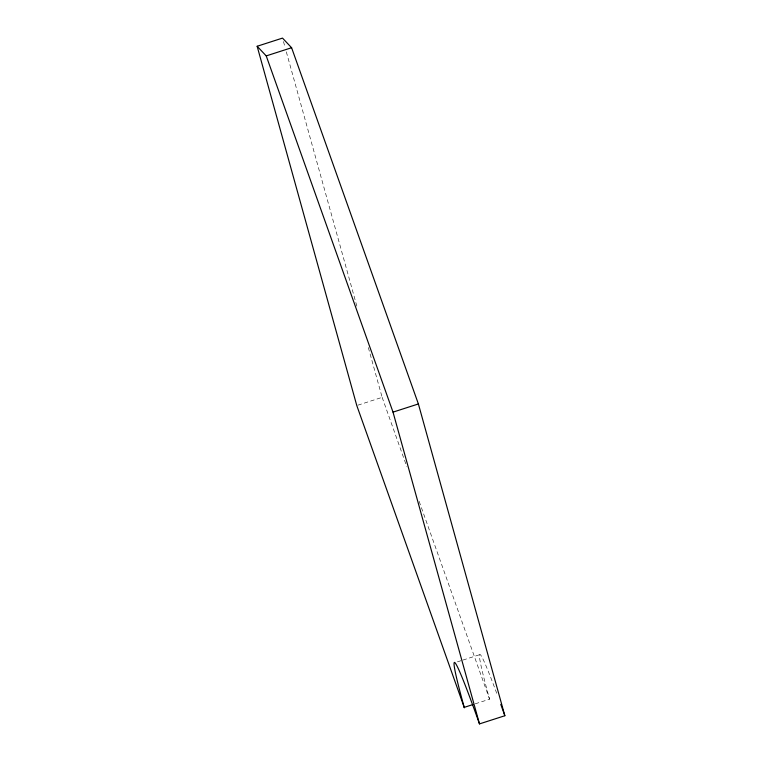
<?xml version="1.0" encoding="UTF-8"?>
<svg xmlns="http://www.w3.org/2000/svg" width="762" height="762" viewBox="0 0 762 762"><rect width="100%" height="100%" fill="white"/><g stroke="black" fill="none" stroke-linecap="round" stroke-linejoin="round"><path stroke-width="0.57" stroke-dasharray="3.81 2.86" d="M357.883 405.174L382.143 397.354L368.179 347.015M457.419 661.854L461.829 660.435M462.934 660.073L479.479 654.749M475.24 703.821L489.575 699.202A190.452 6.734 72.2 0 1 497.11 694.373M382.143 397.354L406.813 466.668M419.148 501.329L489.575 699.202M283.464 41.529L285.055 47.254M286.322 51.826L357.397 308.115"/><path stroke-width="1.14" d="M257.146 46.263L282.512 38.1L291.598 47.73L418.386 403.955L504.854 715.737L479.488 723.9A190.452 6.734 72.2 0 0 464.22 707.365L356.778 405.527L257.146 46.263L266.233 55.902L393.021 412.128L479.488 723.9M266.233 55.902L291.598 47.73M393.021 412.128L418.386 403.955M473.04 704.526L464.22 707.365L464.353 707.85M500.767 704.364A190.452 6.734 72.2 0 1 504.854 715.728"/></g></svg>
